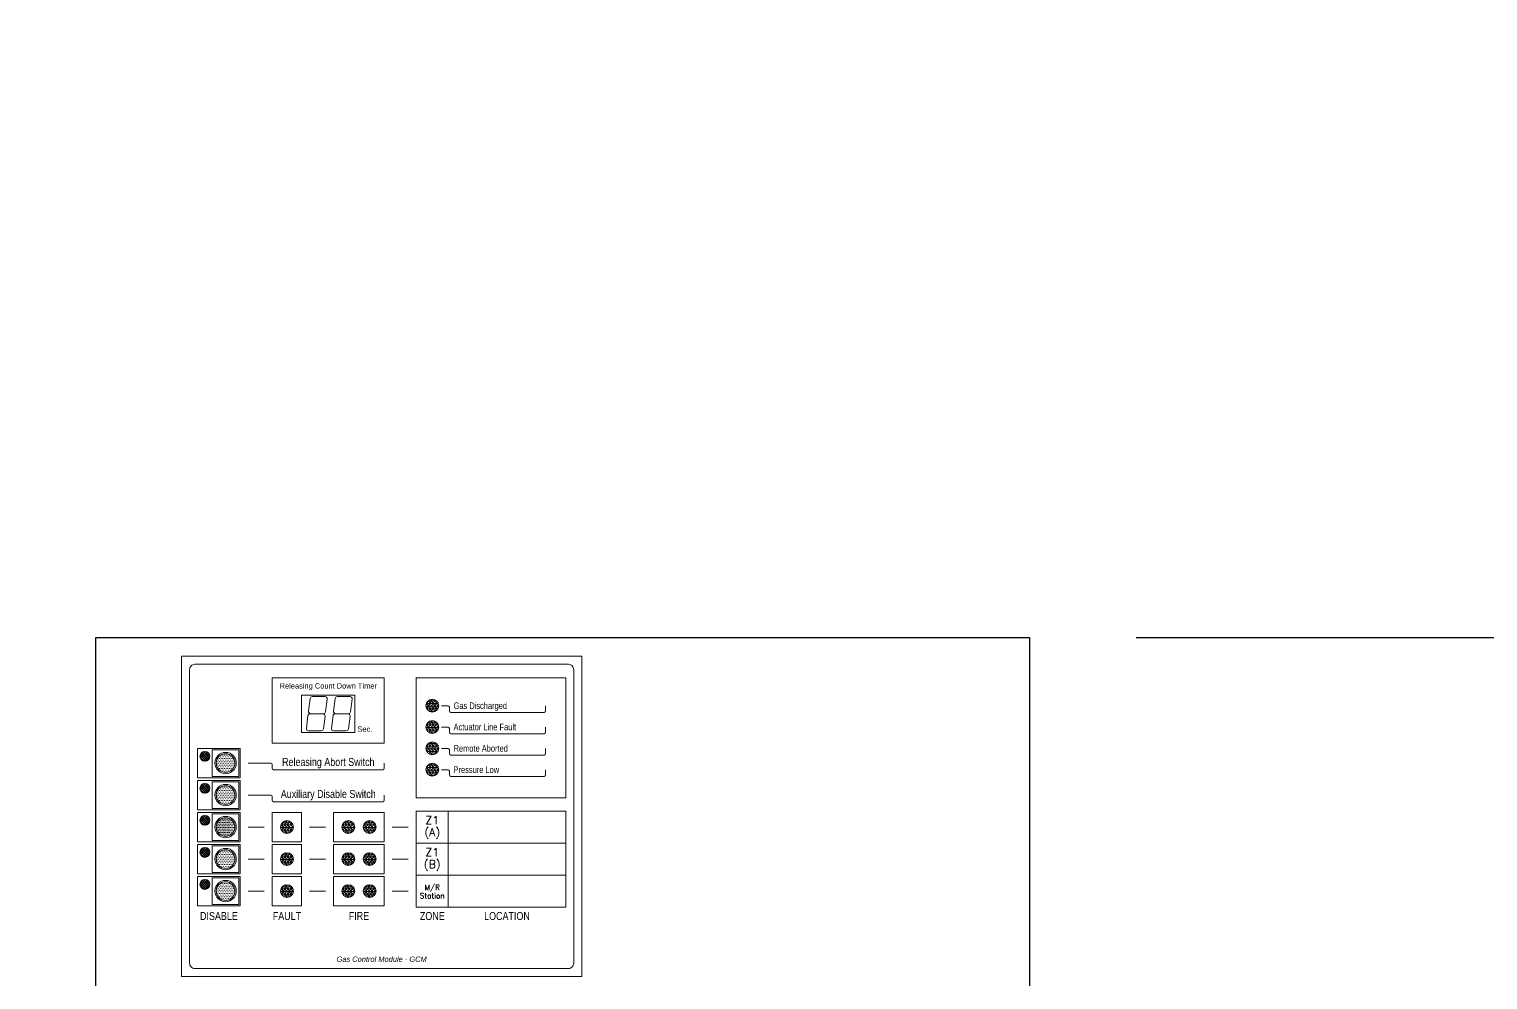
# Model space of a CAD drawing. Header units: millimetres. Extents: x -20146070 to 165023, y -3349561 to 35447.
# Drawn here: x -422061 to -421514, y -21361 to -21005 of the extents above; entities that cross this region are included whole.
import ezdxf
from ezdxf import colors
from ezdxf.entities.mleader import LeaderData, LeaderLine
from ezdxf.enums import TextEntityAlignment as Align
from ezdxf.math import Vec2, Vec3

# ---------------------------------------------------------------- set-up
doc = ezdxf.new("R2010")
doc.units = ezdxf.units.MM
doc.header["$LTSCALE"] = 50
doc.header["$PDMODE"] = 35
doc.linetypes.add('CONTINOUS', pattern=[0])
doc.layers.get('Defpoints').update_dxf_attribs({"color": 8, "lineweight": 9})
doc.layers.add('M_FIREALAM-_E-', color=10, linetype='Continuous')
doc.layers.add('NW_BEAM AND COLUMN', color=134, linetype='Continuous', lineweight=5)
doc.styles.add('DIM', font='romans.shx', dxfattribs={"width": 0.75})
doc.styles.add('RomanS', font='romans__.ttf', dxfattribs={"width": 0.75, "height": 40})
doc.styles.add('STYLE1', font='romans.shx', dxfattribs={"width": 0.8})
doc.styles.add('STYLE2', font='arial.ttf', dxfattribs={"width": 0.8})
doc.styles.add('STYLE2ITALIC', font='ariali.ttf', dxfattribs={"height": 3})
doc.dimstyles.new('DIM40', dxfattribs={"dimscale": 40, "dimtxt": 2, "dimasz": 3, "dimexe": 2, "dimexo": 1, "dimgap": 1, "dimtad": 1, "dimdec": 0, "dimzin": 0, "dimdsep": 46, "dimtxsty": 'DIM', "dimcen": 0, "dimdle": 2, "dimclrd": 9, "dimclre": 9, "dimclrt": 4, "dimadec": 0, "dimazin": 0, "dimtfac": 1, "dimtdec": 0, "dimtmove": 2, "dimatfit": 3, "dimfxl": 1, "dimtolj": 1, "dimtzin": 0, "dimarcsym": 0})

# ---------------------------------------------------------------- blocks, each defined once
blk = doc.blocks.new('NOVEC PANEL')
at = {"lineweight": 5}
h = blk.add_hatch(dxfattribs=at)
h.set_pattern_fill('NET3', color=0, scale=8, style=0)
h.set_pattern_definition([(360, (101.1085, -33.3516), (7e-16, 1), []), (60, (101.1085, -33.3516), (-0.866025, 0.5), []), (120, (101.1085, -33.3516), (-0.866025, -0.5), [])])
edge = h.paths.add_edge_path()
edge.add_arc((126.14, -25.5), 2.4, 0, 360)
h = blk.add_hatch(dxfattribs=at)
h.set_pattern_fill('NET3', color=0, scale=8, style=0)
h.set_pattern_definition([(360, (101.1085, -41.3516), (7e-16, 1), []), (60, (101.1085, -41.3516), (-0.866025, 0.5), []), (120, (101.1085, -41.3516), (-0.866025, -0.5), [])])
edge = h.paths.add_edge_path()
edge.add_arc((126.14, -33.5), 2.4, 0, 360)
h = blk.add_hatch(dxfattribs=at)
h.set_pattern_fill('ANSI37', color=0, scale=5, style=0)
h.set_pattern_definition([(45, (-36.7706, -299.95297), (-0.4419417, 0.4419417), []), (135, (-36.7706, -299.95297), (-0.4419417, -0.4419417), [])])
edge = h.paths.add_edge_path()
edge.add_arc((40.89, -44.5), 1.85, 0, 360)
h = blk.add_hatch(dxfattribs=at)
h.set_pattern_fill('DOTS', color=0, scale=10, style=0)
h.set_pattern_definition([(360, (-36.7706, -302.45297), (0.3125, 0.625), [0, -0.625])])
edge = h.paths.add_edge_path()
edge.add_arc((48.64, -47), 3.5, 0, 360)
h = blk.add_hatch(dxfattribs=at)
h.set_pattern_fill('NET3', color=0, scale=8, style=0)
h.set_pattern_definition([(360, (101.1085, -49.3516), (7e-16, 1), []), (60, (101.1085, -49.3516), (-0.866025, 0.5), []), (120, (101.1085, -49.3516), (-0.866025, -0.5), [])])
edge = h.paths.add_edge_path()
edge.add_arc((126.14, -41.5), 2.4, 0, 360)
h = blk.add_hatch(dxfattribs=at)
h.set_pattern_fill('NET3', color=0, scale=8, style=0)
h.set_pattern_definition([(360, (101.1085, -57.3516), (7e-16, 1), []), (60, (101.1085, -57.3516), (-0.866025, 0.5), []), (120, (101.1085, -57.3516), (-0.866025, -0.5), [])])
edge = h.paths.add_edge_path()
edge.add_arc((126.14, -49.5), 2.4, 0, 360)
h = blk.add_hatch(dxfattribs=at)
h.set_pattern_fill('ANSI37', color=0, scale=5, style=0)
h.set_pattern_definition([(45, (-36.7706, -311.95297), (-0.4419417, 0.4419417), []), (135, (-36.7706, -311.95297), (-0.4419417, -0.4419417), [])])
edge = h.paths.add_edge_path()
edge.add_arc((40.89, -56.5), 1.85, 0, 360)
h = blk.add_hatch(dxfattribs=at)
h.set_pattern_fill('DOTS', color=0, scale=10, style=0)
h.set_pattern_definition([(360, (-36.7706, -314.45297), (0.3125, 0.625), [0, -0.625])])
edge = h.paths.add_edge_path()
edge.add_arc((48.64, -59), 3.5, 0, 360)
h = blk.add_hatch(dxfattribs=at)
h.set_pattern_fill('ANSI37', color=0, scale=5, style=0)
h.set_pattern_definition([(45, (-36.7706, -323.95297), (-0.4419417, 0.4419417), []), (135, (-36.7706, -323.95297), (-0.4419417, -0.4419417), [])])
edge = h.paths.add_edge_path()
edge.add_arc((40.89, -68.5), 1.85, 0, 360)
h = blk.add_hatch(dxfattribs=at)
h.set_pattern_fill('DOTS', color=0, scale=10, style=0)
h.set_pattern_definition([(360, (-36.7706, -326.45297), (0.3125, 0.625), [0, -0.625])])
edge = h.paths.add_edge_path()
edge.add_arc((48.64, -71), 3.5, 0, 360)
h = blk.add_hatch(dxfattribs=at)
h.set_pattern_fill('NET3', color=0, scale=8, style=0)
h.set_pattern_definition([(360, (46.6085, -78.8516), (7e-16, 1), []), (60, (46.6085, -78.8516), (-0.866025, 0.5), []), (120, (46.6085, -78.8516), (-0.866025, -0.5), [])])
edge = h.paths.add_edge_path()
edge.add_arc((71.64, -71), 2.4, 0, 360)
h = blk.add_hatch(dxfattribs=at)
h.set_pattern_fill('NET3', color=0, scale=8, style=0)
h.set_pattern_definition([(360, (69.6085, -78.8516), (7e-16, 1), []), (60, (69.6085, -78.8516), (-0.866025, 0.5), []), (120, (69.6085, -78.8516), (-0.866025, -0.5), [])])
edge = h.paths.add_edge_path()
edge.add_arc((94.64, -71), 2.4, 0, 360)
h = blk.add_hatch(dxfattribs=at)
h.set_pattern_fill('NET3', color=0, scale=8, style=0)
h.set_pattern_definition([(360, (77.6085, -78.8516), (7e-16, 1), []), (60, (77.6085, -78.8516), (-0.866025, 0.5), []), (120, (77.6085, -78.8516), (-0.866025, -0.5), [])])
edge = h.paths.add_edge_path()
edge.add_arc((102.64, -71), 2.4, 0, 360)
h = blk.add_hatch(dxfattribs=at)
h.set_pattern_fill('ANSI37', color=0, scale=5, style=0)
h.set_pattern_definition([(45, (-36.7706, -335.95297), (-0.4419417, 0.4419417), []), (135, (-36.7706, -335.95297), (-0.4419417, -0.4419417), [])])
edge = h.paths.add_edge_path()
edge.add_arc((40.89, -80.5), 1.85, 0, 360)
h = blk.add_hatch(dxfattribs=at)
h.set_pattern_fill('DOTS', color=0, scale=10, style=0)
h.set_pattern_definition([(360, (-36.7706, -338.45297), (0.3125, 0.625), [0, -0.625])])
edge = h.paths.add_edge_path()
edge.add_arc((48.64, -83), 3.5, 0, 360)
h = blk.add_hatch(dxfattribs=at)
h.set_pattern_fill('NET3', color=0, scale=8, style=0)
h.set_pattern_definition([(360, (46.6085, -90.8516), (7e-16, 1), []), (60, (46.6085, -90.8516), (-0.866025, 0.5), []), (120, (46.6085, -90.8516), (-0.866025, -0.5), [])])
edge = h.paths.add_edge_path()
edge.add_arc((71.64, -83), 2.4, 0, 360)
h = blk.add_hatch(dxfattribs=at)
h.set_pattern_fill('NET3', color=0, scale=8, style=0)
h.set_pattern_definition([(360, (69.6085, -90.8516), (7e-16, 1), []), (60, (69.6085, -90.8516), (-0.866025, 0.5), []), (120, (69.6085, -90.8516), (-0.866025, -0.5), [])])
edge = h.paths.add_edge_path()
edge.add_arc((94.64, -83), 2.4, 0, 360)
h = blk.add_hatch(dxfattribs=at)
h.set_pattern_fill('NET3', color=0, scale=8, style=0)
h.set_pattern_definition([(360, (77.6085, -90.8516), (7e-16, 1), []), (60, (77.6085, -90.8516), (-0.866025, 0.5), []), (120, (77.6085, -90.8516), (-0.866025, -0.5), [])])
edge = h.paths.add_edge_path()
edge.add_arc((102.64, -83), 2.4, 0, 360)
h = blk.add_hatch(dxfattribs=at)
h.set_pattern_fill('ANSI37', color=0, scale=5, style=0)
h.set_pattern_definition([(45, (-36.7706, -347.95297), (-0.4419417, 0.4419417), []), (135, (-36.7706, -347.95297), (-0.4419417, -0.4419417), [])])
edge = h.paths.add_edge_path()
edge.add_arc((40.89, -92.5), 1.85, 0, 360)
h = blk.add_hatch(dxfattribs=at)
h.set_pattern_fill('DOTS', color=0, scale=10, style=0)
h.set_pattern_definition([(360, (-36.7706, -350.45297), (0.3125, 0.625), [0, -0.625])])
edge = h.paths.add_edge_path()
edge.add_arc((48.64, -95), 3.5, 0, 360)
h = blk.add_hatch(dxfattribs=at)
h.set_pattern_fill('NET3', color=0, scale=8, style=0)
h.set_pattern_definition([(360, (46.6085, -102.8516), (7e-16, 1), []), (60, (46.6085, -102.8516), (-0.866025, 0.5), []), (120, (46.6085, -102.8516), (-0.866025, -0.5), [])])
edge = h.paths.add_edge_path()
edge.add_arc((71.64, -95), 2.4, 0, 360)
h = blk.add_hatch(dxfattribs=at)
h.set_pattern_fill('NET3', color=0, scale=8, style=0)
h.set_pattern_definition([(360, (69.6085, -102.8516), (7e-16, 1), []), (60, (69.6085, -102.8516), (-0.866025, 0.5), []), (120, (69.6085, -102.8516), (-0.866025, -0.5), [])])
edge = h.paths.add_edge_path()
edge.add_arc((94.64, -95), 2.4, 0, 360)
h = blk.add_hatch(dxfattribs=at)
h.set_pattern_fill('NET3', color=0, scale=8, style=0)
h.set_pattern_definition([(360, (77.6085, -102.8516), (7e-16, 1), []), (60, (77.6085, -102.8516), (-0.866025, 0.5), []), (120, (77.6085, -102.8516), (-0.866025, -0.5), [])])
edge = h.paths.add_edge_path()
edge.add_arc((102.64, -95), 2.4, 0, 360)
at = {"color": 0, "lineweight": 5}
for p, q in [((32.14, -7), (32.14, -127)), ((32.14, -7), (182.14, -7)), ((182.14, -127), (182.14, -7)), ((77.14, -21.5), (97.14, -21.5)), ((77.14, -21.5), (77.14, -35.5)), ((97.14, -21.5), (97.14, -35.5)), ((79.73, -27.6), (80.33, -22.8)), ((81.13, -22.1), (85.92, -22.1)), ((86.11, -27.8), (86.71, -23)), ((89.11, -27.6), (89.71, -22.8)), ((90.5, -22.1), (95.29, -22.1)), ((95.49, -27.8), (96.09, -23)), ((129.54, -25.5), (132.04, -25.5)), ((132.54, -26), (132.54, -27.5)), ((168.54, -25.5), (168.54, -27.5)), ((79.53, -29.2), (78.93, -34)), ((80.53, -28.5), (85.32, -28.5)), ((85.91, -29.4), (85.31, -34.2)), ((88.91, -29.2), (88.31, -34)), ((89.9, -28.5), (94.69, -28.5)), ((95.29, -29.4), (94.69, -34.2)), ((133.04, -28), (168.04, -28)), ((77.14, -35.5), (97.14, -35.5)), ((79.73, -34.9), (84.52, -34.9)), ((89.1, -34.9), (93.89, -34.9)), ((129.54, -33.5), (132.04, -33.5)), ((132.54, -34), (132.54, -35.5)), ((133.04, -36), (168.04, -36)), ((168.54, -33.5), (168.54, -35.5)), ((43.64, -42), (43.64, -52)), ((43.64, -42), (53.64, -42)), ((53.64, -42), (53.64, -52)), ((129.54, -41.5), (132.04, -41.5)), ((132.54, -42), (132.54, -43.5)), ((168.54, -41.5), (168.54, -43.5)), ((57.14, -47), (65.64, -47)), ((66.14, -47.5), (66.14, -49)), ((108.14, -47), (108.14, -49)), ((133.04, -44), (168.04, -44)), ((43.64, -52), (53.64, -52)), ((43.64, -54), (53.64, -54)), ((43.64, -54), (43.64, -64)), ((53.64, -54), (53.64, -64)), ((66.64, -49.5), (107.64, -49.5)), ((129.54, -49.5), (132.04, -49.5)), ((132.54, -50), (132.54, -51.5)), ((133.04, -52), (168.04, -52)), ((168.54, -49.5), (168.54, -51.5)), ((57.14, -59), (65.64, -59)), ((66.14, -59.5), (66.14, -61)), ((108.14, -59), (108.14, -61)), ((43.64, -64), (53.64, -64)), ((66.64, -61.5), (107.64, -61.5)), ((43.64, -66), (53.64, -66)), ((43.64, -66), (43.64, -76)), ((53.64, -66), (53.64, -76)), ((57.14, -71), (63.14, -71)), ((80.14, -71), (86.14, -71)), ((111.14, -71), (117.14, -71)), ((43.64, -76), (53.64, -76)), ((43.64, -78), (53.64, -78)), ((43.64, -78), (43.64, -88)), ((53.64, -78), (53.64, -88)), ((57.14, -83), (63.14, -83)), ((80.14, -83), (86.14, -83)), ((111.14, -83), (117.14, -83)), ((43.64, -88), (53.64, -88)), ((43.64, -90), (53.64, -90)), ((43.64, -90), (43.64, -100)), ((53.64, -90), (53.64, -100)), ((57.14, -95), (63.14, -95)), ((80.14, -95), (86.14, -95)), ((111.14, -95), (117.14, -95)), ((43.64, -100), (53.64, -100)), ((32.14, -127), (182.14, -127))]:
    blk.add_line(p, q, dxfattribs=at)
at = {"ltscale": 0.1}
blk.add_lwpolyline([(0, 0), (350, 0), (350, -450), (0, -450), (0, 0)], dxfattribs=at)
at = {"color": 0, "lineweight": 5}
for points in [[(37.14, -10, 0.414214), (35.14, -12, 0.414214)], [(177.14, -10, -0.414214), (179.14, -12, -0.414214)], [(37.14, -124, -0.414214), (35.14, -122, -0.414214)], [(177.14, -124, 0.414214), (179.14, -122, 0.414214)]]:
    blk.add_lwpolyline(points, format="xyb", dxfattribs=at)
for points in [[(37.14, -10), (177.14, -10)], [(35.14, -122), (35.14, -12)], [(66.14, -15), (108.14, -15), (108.14, -39.5), (66.14, -39.5), (66.14, -15), (108.14, -15)], [(120.14, -15), (176.14, -15), (176.14, -60), (120.14, -60), (120.14, -14.93), (176.14, -15)], [(179.14, -12), (179.14, -122)], [(38.14, -41.5), (54.14, -41.5), (54.14, -52.5), (38.14, -52.5), (38.14, -41.5), (54.14, -41.5)], [(38.14, -41.5), (54.14, -41.5), (54.14, -52.5), (38.14, -52.5), (38.14, -41.5)], [(38.14, -53.5), (54.14, -53.5), (54.14, -64.5), (38.14, -64.5), (38.14, -53.5)], [(38.14, -53.5), (54.14, -53.5), (54.14, -64.5), (38.14, -64.5), (38.14, -53.5), (54.14, -53.5)], [(38.14, -65.5), (54.14, -65.5), (54.14, -76.5), (38.14, -76.5), (38.14, -65.5)], [(38.14, -65.5), (54.14, -65.5), (54.14, -76.5), (38.14, -76.5), (38.14, -65.5), (54.14, -65.5)], [(66.14, -65.5), (77.14, -65.5), (77.14, -76.5), (66.14, -76.5), (66.14, -65.5), (77.14, -65.5)], [(66.14, -65.5), (77.14, -65.5), (77.14, -76.5), (66.14, -76.5), (66.14, -65.5)], [(89.14, -65.5), (108.14, -65.5), (108.14, -76.5), (89.14, -76.5), (89.14, -65.5), (108.14, -65.5)], [(89.14, -65.5), (108.14, -65.5), (108.14, -76.5), (89.14, -76.5), (89.14, -65.5)], [(120.14, -65), (176.14, -65)], [(120.14, -65), (176.14, -65), (176.14, -101), (120.14, -101), (120.14, -65), (176.14, -65)], [(132.14, -65), (132.14, -101)], [(38.14, -77.5), (54.14, -77.5), (54.14, -88.5), (38.14, -88.5), (38.14, -77.5)], [(38.14, -77.5), (54.14, -77.5), (54.14, -88.5), (38.14, -88.5), (38.14, -77.5), (54.14, -77.5)], [(66.14, -77.5), (77.14, -77.5), (77.14, -88.5), (66.14, -88.5), (66.14, -77.5), (77.14, -77.5)], [(66.14, -77.5), (77.14, -77.5), (77.14, -88.5), (66.14, -88.5), (66.14, -77.5)], [(89.14, -77.5), (108.14, -77.5), (108.14, -88.5), (89.14, -88.5), (89.14, -77.5), (108.14, -77.5)], [(89.14, -77.5), (108.14, -77.5), (108.14, -88.5), (89.14, -88.5), (89.14, -77.5)], [(120.14, -77), (176.14, -77)], [(38.14, -89.5), (54.14, -89.5), (54.14, -100.5), (38.14, -100.5), (38.14, -89.5)], [(38.14, -89.5), (54.14, -89.5), (54.14, -100.5), (38.14, -100.5), (38.14, -89.5), (54.14, -89.5)], [(66.14, -89.5), (77.14, -89.5), (77.14, -100.5), (66.14, -100.5), (66.14, -89.5), (77.14, -89.5)], [(66.14, -89.5), (77.14, -89.5), (77.14, -100.5), (66.14, -100.5), (66.14, -89.5)], [(89.14, -89.5), (108.14, -89.5), (108.14, -100.5), (89.14, -100.5), (89.14, -89.5), (108.14, -89.5)], [(89.14, -89.5), (108.14, -89.5), (108.14, -100.5), (89.14, -100.5), (89.14, -89.5)], [(120.14, -89), (176.14, -89)], [(177.14, -124), (37.14, -124)]]:
    blk.add_lwpolyline(points, dxfattribs=at)
for centre, radius in [((126.14, -25.5), 2.4), ((126.14, -33.5), 2.4), ((40.89, -44.5), 1.85), ((48.64, -47), 4), ((48.64, -47), 3.5), ((126.14, -41.5), 2.4), ((126.14, -49.5), 2.4), ((40.89, -56.5), 1.85), ((48.64, -59), 4), ((48.64, -59), 3.5), ((40.89, -68.5), 1.85), ((48.64, -71), 4), ((48.64, -71), 3.5), ((71.64, -71), 2.4), ((94.64, -71), 2.4), ((102.64, -71), 2.4), ((40.89, -80.5), 1.85), ((48.64, -83), 4), ((48.64, -83), 3.5), ((71.64, -83), 2.4), ((94.64, -83), 2.4), ((102.64, -83), 2.4), ((40.89, -92.5), 1.85), ((48.64, -95), 4), ((48.64, -95), 3.5), ((71.64, -95), 2.4), ((94.64, -95), 2.4), ((102.64, -95), 2.4)]:
    blk.add_circle(centre, radius, dxfattribs=at)
for centre, radius, start, end in [((81.13, -22.9), 0.8, 90, 172.875), ((85.92, -22.9), 0.8, 352.875, 90), ((90.5, -22.9), 0.8, 90, 172.875), ((95.29, -22.9), 0.8, 352.875, 90), ((132.04, -26), 0.5, 0, 90), ((80.33, -29.3), 0.8, 90, 172.875), ((80.53, -27.7), 0.8, 172.875, 270), ((85.12, -29.3), 0.8, 352.875, 90), ((85.32, -27.7), 0.8, 270, 352.875), ((89.7, -29.3), 0.8, 90, 172.875), ((89.9, -27.7), 0.8, 172.875, 270), ((94.49, -29.3), 0.8, 352.875, 90), ((94.69, -27.7), 0.8, 270, 352.875), ((133.04, -27.5), 0.5, 180, 270), ((168.04, -27.5), 0.5, 270, 0), ((79.73, -34.1), 0.8, 172.875, 270), ((84.52, -34.1), 0.8, 270, 352.875), ((89.1, -34.1), 0.8, 172.875, 270), ((93.89, -34.1), 0.8, 270, 352.875), ((132.04, -34), 0.5, 0, 90), ((133.04, -35.5), 0.5, 180, 270), ((168.04, -35.5), 0.5, 270, 0), ((132.04, -42), 0.5, 0, 90), ((133.04, -43.5), 0.5, 180, 270), ((168.04, -43.5), 0.5, 270, 0), ((65.64, -47.5), 0.5, 0, 90), ((66.64, -49), 0.5, 180, 270), ((107.64, -49), 0.5, 270, 0), ((132.04, -50), 0.5, 0, 90), ((133.04, -51.5), 0.5, 180, 270), ((168.04, -51.5), 0.5, 270, 0), ((65.64, -59.5), 0.5, 0, 90), ((66.64, -61), 0.5, 180, 270), ((107.64, -61), 0.5, 270, 0)]:
    blk.add_arc(centre, radius, start, end, dxfattribs=at)
at = {"color": 0, "lineweight": 5, "style": 'STYLE2', "width": 0.8}
for s, height, p in [('Releasing Count Down Timer', 2, (87.14, -19.68)), ('Releasing Abort Switch', 3, (87.14, -48.99)), ('Auxiliary Disable Switch', 3, (87.14, -60.99)), ('DISABLE', 3, (46.14, -106.74)), ('FAULT', 3, (71.64, -106.74)), ('FIRE', 3, (98.64, -106.74)), ('ZONE', 3, (126.14, -106.74)), ('LOCATION', 3, (154.14, -106.74))]:
    blk.add_text(s, height=height, dxfattribs=at).set_placement(p, align=Align.BOTTOM_CENTER)
for s, p in [('Gas Discharged', (134.11, -25.5)), ('Actuator Line Fault', (134.11, -33.5)), ('Remote Aborted', (134.11, -41.5)), ('Pressure Low', (134.11, -49.5))]:
    blk.add_text(s, height=2.5, dxfattribs=at).set_placement(p, align=Align.MIDDLE_LEFT)
blk.add_text('Sec.', height=2, dxfattribs=at).set_placement((98.07, -35.28))
at = {"color": 0, "lineweight": 5, "style": 'STYLE1'}
for s, height, p in [('(A)', 3, (126.11, -72.93)), ('Z1', 3, (126.11, -68.44)), ('Z1', 3, (126.11, -80.44)), ('(B)', 3, (126.11, -84.93)), ('M/R', 2, (126.11, -93.61)), ('Station', 2, (126.11, -96.72))]:
    blk.add_text(s, height=height, dxfattribs=at).set_placement(p, align=Align.MIDDLE_CENTER)
at = {"color": 0, "lineweight": 5, "style": 'STYLE2ITALIC'}
blk.add_text('Gas Control Module - GCM', height=2, dxfattribs=at).set_placement((107.14, -122.14), align=Align.BOTTOM_CENTER)
blk = doc.blocks.new('*D63')
at = {"layer": 'Defpoints', "color": 0, "transparency": 16777216}
for p in [(-421685.93, -21232.73), (-421685.93, -23032.73), (-421067.36, -23032.73)]:
    blk.add_point(p, dxfattribs=at)
at = {"layer": 'NW_BEAM AND COLUMN', "color": 9, "lineweight": -2, "transparency": 16777216}
for p, q in [((-421645.93, -21232.73), (-420987.36, -21232.73)), ((-421067.36, -21292.73), (-421067.36, -22972.73)), ((-421645.93, -23032.73), (-420987.36, -23032.73))]:
    blk.add_line(p, q, dxfattribs=at)
at = {"layer": 'NW_BEAM AND COLUMN', "color": 9, "transparency": 16777216}
for points in [[(-421077.36, -21292.73), (-421057.36, -21292.73), (-421067.36, -21232.73)], [(-421077.36, -22972.73), (-421057.36, -22972.73), (-421067.36, -23032.73)]]:
    blk.add_solid(points, dxfattribs=at)
at = {"layer": 'NW_BEAM AND COLUMN', "color": 4, "transparency": 16777216, "insert": (-421147.36, -22132.73), "char_height": 80, "attachment_point": 5, "rotation": 90, "style": 'DIM'}
blk.add_mtext('\\A1;1800', dxfattribs=at)
blk = doc.blocks.new('SMOKE')
at = {"color": 7, "linetype": 'CONTINOUS'}
ml = blk.add_multileader_mtext('Standard', dxfattribs=at)
ml.set_content('{\\fArial|b0|i0|c0|p34;S}', color=7, style='RomanS')
ml.set_leader_properties(color=10)
ml.build(insert=Vec2(0, 0))
ml.multileader.update_dxf_attribs({"dogleg_length": 3.34, "arrow_head_size": 171.11, "scale": 50})
ctx = ml.context
ctx.base_point, ctx.scale, ctx.char_height, ctx.arrow_head_size, ctx.landing_gap_size, ctx.plane_origin = Vec3(10040458.85, 1663039.05), 50, 256.6687, 171.11, 171.11, Vec3(10036247.2, 1658323.42)
notes = []
notes.append((ctx, [(0, (0, 0, 0), (0, 0), (1, 0), 1, [])]))
ctx.mtext.insert, ctx.mtext.flow_direction = Vec3(10040629.96, 1663169.57), 5
for ctx, leaders in notes:
    for number, flags, end, landing, length, lines in leaders:
        leader = LeaderData()
        leader.index, (leader.has_last_leader_line, leader.has_dogleg_vector, leader.attachment_direction) = number, flags
        leader.last_leader_point, leader.dogleg_vector, leader.dogleg_length = Vec3(end), Vec3(landing), length
        for number, points, colour, breaks in lines:
            line = LeaderLine()
            line.index, line.vertices, line.color, line.breaks = number, Vec3.list(points), colors.encode_raw_color(colour), breaks
            leader.lines.append(line)
        ctx.leaders.append(leader)

msp = doc.modelspace()

# ---------------------------------------------------------------- block references
at = {"layer": 'M_FIREALAM-_E-'}
for p, xscale, yscale, zscale in [((-13215027.01, -2136319.15), 1.28, 1.28, 1.28), ((-12842896.26, -2136319.15), 1.28, 1.28, 1.28), ((-13209527.32, -2137019.4), 1.28, 1.28, 1.28), ((-12837356.49, -2137100.4), 1.28, 1.28, 1.28), ((-13215027.01, -2138819.15), 1.28, 1.28, 1.28), ((-12842882.17, -2139119.15), 1.28, 1.28, 1.28), ((-12837356.49, -2141062.9), 1.28, 1.28, 1.28), ((-13209538.6, -2141143.9), 1.28, 1.28, 1.28), ((-13216376.87, -2141531.65), 1.28, 1.28, 1.28), ((-13213677.07, -2141531.65), 1.28, 1.28, 1.28), ((-12844197.58, -2141531.65), 1.28, 1.28, 1.28), ((-12841946.36, -2141531.65), 1.28, 1.28, 1.28), ((-10646155.78, -1718610.07), 1.024, 1.024, 1.024), ((-10273997.75, -1718610.07), 1.024, 1.024, 1.024), ((-10644656.35, -1718640.43), 1.024, 1.024, 1.024), ((-10272498.32, -1718640.43), 1.024, 1.024, 1.024), ((-13016264.67, -2148128.08), 1.28, 1.28, 1.28)]:
    msp.add_blockref('SMOKE', p, dxfattribs=dict(at, xscale=xscale, yscale=yscale, zscale=zscale))
at = {"layer": 'M_FIREALAM-_E-', "color": 0}
msp.add_blockref('NOVEC PANEL', (-422035.93, -21232.73), dxfattribs=at)

# ---------------------------------------------------------------- dimensions: what is measured, and where the dimension line sits
at = {"layer": 'NW_BEAM AND COLUMN'}
dim = msp.add_linear_dim(base=(-421067.36, -23032.73), p1=(-421685.93, -21232.73), p2=(-421685.93, -23032.73), angle=90, dimstyle='DIM40', override={"dimasz": 1.5}, dxfattribs=at)
dim.commit()
dim.dimension.update_dxf_attribs({"geometry": '*D63', "text_midpoint": (-421147.36, -22132.73)})

doc.saveas('drawing.dxf')
